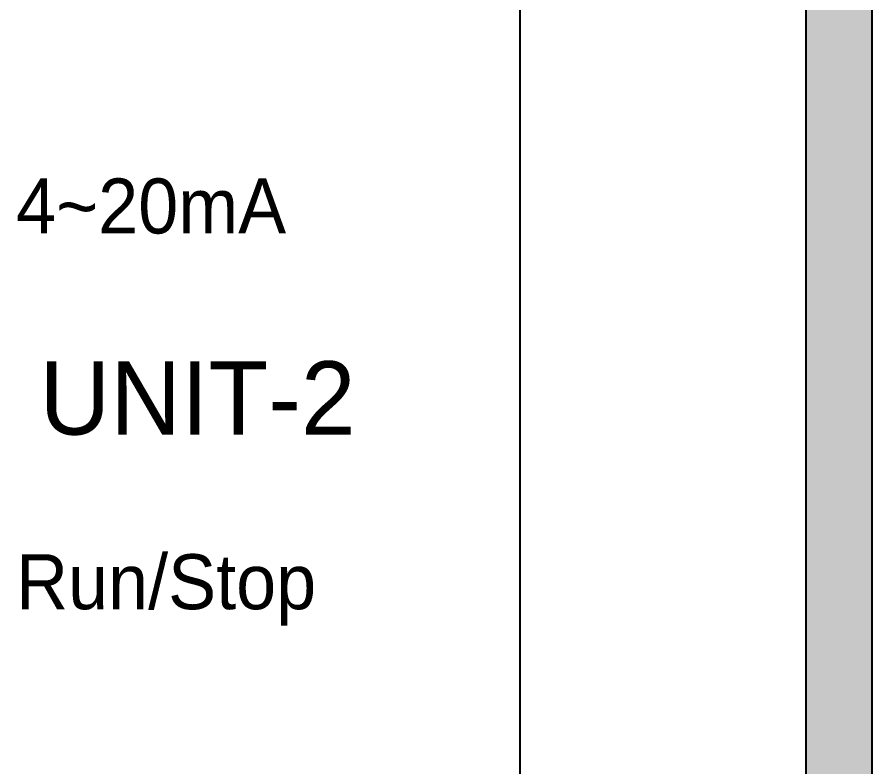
# Model space of a CAD drawing. Header units: millimetres. Extents: x 509 to 2769, y 363 to 1089.
# Drawn here: x 835.2 to 858.5, y 663.75 to 684.2 of the extents above; entities that cross this region are included whole.
import ezdxf

# ---------------------------------------------------------------- set-up
doc = ezdxf.new("R2010")
doc.units = ezdxf.units.MM

msp = doc.modelspace()

# ---------------------------------------------------------------- hatches: boundary and pattern name
h = msp.add_hatch(color=256)
h.set_gradient(color1=(255, 255, 255), one_color=1, tint=1)
h.paths.add_polyline_path([(858.502, 731.165, 0.414214), (851.302, 738.365), (798.503, 738.365, 0.414214), (791.303, 731.165), (791.303, 613.566, 0.414214), (798.503, 606.366), (851.302, 606.366, 0.414214), (858.502, 613.566)])
h.paths.add_polyline_path([(856.702, 613.566, -0.414214), (851.302, 608.166), (798.503, 608.166, -0.414214), (793.103, 613.566), (793.103, 731.165, -0.414214), (798.503, 736.565), (851.302, 736.565, -0.414214), (856.702, 731.165)], flags=16)

# ---------------------------------------------------------------- linework, layer by layer
for p, q in [((856.702, 731.165), (856.702, 613.566)), ((858.502, 731.165), (858.502, 613.566)), ((848.902, 702.965), (848.902, 629.766))]:
    msp.add_line(p, q)

# ---------------------------------------------------------------- texts
at = {"attachment_point": 1}
for s, insert, char_height, width in [('{\\fHYHeadLine-Medium|b0|i0|c129|p18;4~20mA}', (835.169, 679.797), 1.5, 9.04081), ('{\\fHeadline R|b0|i0|c129|p18;UNIT-2}', (835.806, 674.811), 2, 11.77033), ('{\\fHYHeadLine-Medium|b0|i0|c129|p18;Run/Stop}', (835.169, 669.548), 1.5, 9.04081)]:
    msp.add_mtext(s, dxfattribs=dict(at, insert=insert, char_height=char_height, width=width))

doc.saveas('drawing.dxf')
